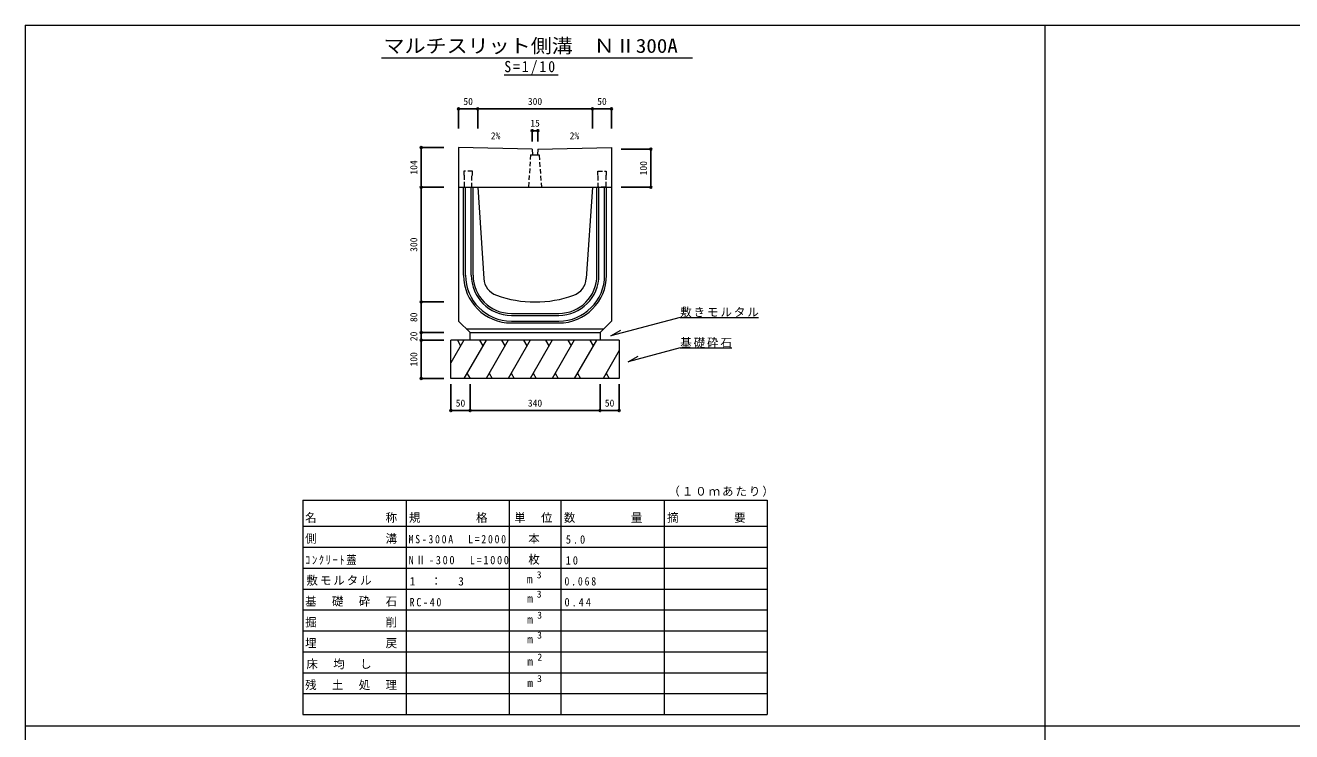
# Model space of a CAD drawing. Units: millimetres at full size, sheet at 1:10. Extents: x -4091 to 3909, y -1823 to 1843.
# Drawn here: x -4091 to -779, y -5 to 1843 of the extents above; entities that cross this region are included whole.
import ezdxf
from ezdxf.enums import TextEntityAlignment as Align

# ---------------------------------------------------------------- set-up
doc = ezdxf.new("R2010")
doc.units = ezdxf.units.MM
doc.header["$LTSCALE"] = 10
doc.header["$PDMODE"] = 32
doc.header["$PDSIZE"] = 5
doc.linetypes.add('DASHED1', pattern=[1.8, 1.2, -0.6])
doc.layers.add('0-0_通り芯', color=7, linetype='Continuous', lineweight=18)
doc.layers.add('0-1_躯体', color=4, linetype='Continuous')
doc.styles.add('ＭＳ ゴシック', font='')
doc.styles.get('ＭＳ ゴシック').set_extended_font_data('MS Gothic')

msp = doc.modelspace()

# ---------------------------------------------------------------- linework, layer by layer
at = {"layer": '0-0_通り芯', "color": 2}
for p, q in [((-4091.15, 1843.21), (-1446.69, 1843.21)), ((-4091.15, 1843.21), (-4091.15, -1823.46)), ((-1446.69, 1843.21), (3908.85, 1843.21))]:
    msp.add_line(p, q, dxfattribs=at)
at = {"layer": '0-0_通り芯', "color": 4}
for p, q in [((-1424.49, 1843.21), (-1424.49, -1823.46)), ((-4091.15, 9.88), (3908.85, 9.88))]:
    msp.add_line(p, q, dxfattribs=at)
at = {"layer": '0-0_通り芯'}
for p, q in [((-3159.65, 1758.21), (-2345.65, 1758.21)), ((-2838.26, 1713.49), (-2697.29, 1713.49)), ((-2378.04, 1079.09), (-2559.55, 1030.45)), ((-2378.04, 1079.09), (-2173.04, 1079.09)), ((-2927.82, 1019.31), (-2927.82, 1039.31)), ((-2587.82, 1039.31), (-2587.82, 1019.31)), ((-2559.55, 1030.45), (-2533.57, 1045.45)), ((-2943.77, 1019.31), (-2977.82, 960.34)), ((-2977.82, 919.31), (-2977.82, 1019.31)), ((-2537.82, 1019.31), (-2977.82, 1019.31)), ((-2961.07, 1019.31), (-2952.42, 1004.33)), ((-2886.04, 1019.31), (-2943.77, 919.31)), ((-2903.34, 1019.31), (-2894.69, 1004.33)), ((-2828.3, 1019.31), (-2886.04, 919.31)), ((-2845.6, 1019.31), (-2836.95, 1004.33)), ((-2770.57, 1019.31), (-2828.3, 919.31)), ((-2787.87, 1019.31), (-2779.22, 1004.33)), ((-2712.83, 1019.31), (-2770.57, 919.31)), ((-2730.13, 1019.31), (-2721.48, 1004.33)), ((-2655.1, 1019.31), (-2712.83, 919.31)), ((-2672.4, 1019.31), (-2663.75, 1004.33)), ((-2597.36, 1019.31), (-2655.1, 919.31)), ((-2614.66, 1019.31), (-2606.01, 1004.33)), ((-2537.82, 1019.31), (-2537.82, 919.31)), ((-2378.04, 999.29), (-2243.04, 999.29)), ((-2537.82, 992.47), (-2580.06, 919.31)), ((-2935.85, 933.03), (-2927.93, 919.31)), ((-2878.12, 933.03), (-2870.19, 919.31)), ((-2820.38, 933.03), (-2812.46, 919.31)), ((-2762.65, 933.03), (-2754.72, 919.31)), ((-2704.91, 933.03), (-2696.99, 919.31)), ((-2647.17, 933.03), (-2639.25, 919.31)), ((-2572.14, 933.03), (-2564.22, 919.31)), ((-2537.82, 919.31), (-2977.82, 919.31)), ((-3365.32, 600.76), (-2150.32, 600.76)), ((-3365.32, 600.76), (-3365.32, 477.64)), ((-3095.32, 600.76), (-3095.32, 477.64)), ((-2825.32, 600.76), (-2825.32, 477.64)), ((-2690.32, 600.76), (-2690.32, 477.64)), ((-2420.32, 600.76), (-2420.32, 477.64)), ((-2150.32, 600.76), (-2150.32, 477.64)), ((-3365.32, 532.36), (-2150.32, 532.36)), ((-3365.32, 477.64), (-2150.32, 477.64)), ((-3365.32, 477.64), (-3365.32, 39.88)), ((-3095.32, 477.64), (-3095.32, 39.88)), ((-2825.32, 477.64), (-2825.32, 39.88)), ((-2690.32, 477.64), (-2690.32, 39.88)), ((-2420.32, 477.64), (-2420.32, 39.88)), ((-2150.32, 477.64), (-2150.32, 39.88)), ((-3365.32, 422.92), (-2150.32, 422.92)), ((-3365.32, 368.2), (-2150.32, 368.2)), ((-3365.32, 313.48), (-2150.32, 313.48)), ((-3365.32, 258.76), (-2150.32, 258.76)), ((-3365.32, 204.04), (-2150.32, 204.04)), ((-3365.32, 149.32), (-2150.32, 149.32)), ((-3365.32, 94.6), (-2150.32, 94.6)), ((-3365.32, 39.88), (-2150.32, 39.88)), ((-3279.82, 39.88), (-2370.82, 39.88))]:
    msp.add_line(p, q, dxfattribs=at)
at = {"layer": '0-0_通り芯', "color": 3}
for p, q in [((-2765.32, 1519.31), (-2957.82, 1523.31)), ((-2957.82, 1523.31), (-2957.82, 1419.31)), ((-2765.32, 1519.31), (-2764.32, 1504.31)), ((-2764.32, 1504.31), (-2751.32, 1504.31)), ((-2750.32, 1519.31), (-2751.32, 1504.31)), ((-2750.32, 1519.31), (-2557.82, 1523.31)), ((-2557.82, 1523.31), (-2557.82, 1419.31)), ((-2957.82, 1419.31), (-2907.82, 1419.31)), ((-2957.82, 1419.31), (-2557.82, 1419.31)), ((-2944.82, 1189.31), (-2944.82, 1419.31)), ((-2939.82, 1189.31), (-2939.82, 1419.31)), ((-2924.82, 1189.31), (-2924.82, 1419.31)), ((-2919.82, 1189.31), (-2919.82, 1419.31)), ((-2907.82, 1419.31), (-2891.91, 1180.59)), ((-2607.82, 1419.31), (-2623.73, 1180.59)), ((-2607.82, 1419.31), (-2557.82, 1419.31)), ((-2595.82, 1189.31), (-2595.82, 1419.31)), ((-2590.82, 1189.31), (-2590.82, 1419.31)), ((-2575.82, 1189.31), (-2575.82, 1419.31)), ((-2570.82, 1189.31), (-2570.82, 1419.31)), ((-2557.82, 1419.31), (-2557.82, 1069.31)), ((-2819.82, 1089.31), (-2695.82, 1089.31)), ((-2819.82, 1084.31), (-2695.82, 1084.31)), ((-2819.82, 1069.31), (-2695.82, 1069.31)), ((-2819.82, 1064.31), (-2695.82, 1064.31)), ((-2587.82, 1039.31), (-2557.82, 1069.31)), ((-2937.82, 1049.31), (-2577.82, 1049.31)), ((-2927.82, 1039.31), (-2587.82, 1039.31))]:
    msp.add_line(p, q, dxfattribs=at)
at = {"layer": '0-0_通り芯', "color": 3, "linetype": 'DASHED1'}
for p, q in [((-2769.32, 1504.31), (-2775.32, 1419.31)), ((-2769.32, 1504.31), (-2764.32, 1504.31)), ((-2751.32, 1504.31), (-2746.32, 1504.31)), ((-2740.32, 1419.31), (-2746.32, 1504.31))]:
    msp.add_line(p, q, dxfattribs=at)
for points in [[(-2943.82, 1461.31), (-2943.82, 1451.31), (-2942.82, 1451.31), (-2942.82, 1419.31), (-2922.82, 1419.31), (-2922.82, 1451.31), (-2921.82, 1451.31), (-2921.82, 1461.31)], [(-2571.82, 1461.31), (-2571.82, 1451.31), (-2572.82, 1451.31), (-2572.82, 1419.31), (-2592.82, 1419.31), (-2592.82, 1451.31), (-2593.82, 1451.31), (-2593.82, 1461.31)]]:
    msp.add_lwpolyline(points, close=True, dxfattribs=at)
at = {"layer": '0-0_通り芯', "color": 3}
msp.add_lwpolyline([(-2957.82, 1419.31), (-2957.82, 1069.31), (-2927.82, 1039.31)], dxfattribs=at)
at = {"layer": '0-0_通り芯'}
msp.add_lwpolyline([(-2378.04, 999.29), (-2513.93, 962.88), (-2487.95, 977.88)], dxfattribs=at)
at = {"layer": '0-0_通り芯', "color": 3}
for centre, radius, start, end in [((-2819.82, 1189.31), 125, 180, 270), ((-2819.82, 1189.31), 120, 180, 270), ((-2819.82, 1189.31), 105, 180, 270), ((-2819.82, 1189.31), 100, 180, 270), ((-2842.02, 1183.92), 50, 183.81407, 250.31894), ((-2695.82, 1189.31), 100, 270, 0), ((-2695.82, 1189.31), 105, 270, 0), ((-2695.82, 1189.31), 120, 270, 0), ((-2695.82, 1189.31), 125, 270, 0), ((-2673.62, 1183.92), 50, 289.68105, 356.18591), ((-2757.82, 1419.31), 300, 250.31894, 289.68105)]:
    msp.add_arc(centre, radius, start, end, dxfattribs=at)
at = {"layer": '0-1_躯体', "color": 7}
for p, q in [((-2957.82, 1624.41), (-2907.82, 1624.41)), ((-2907.82, 1624.41), (-2607.82, 1624.41)), ((-2607.82, 1624.41), (-2557.82, 1624.41)), ((-2765.32, 1567.54), (-2750.32, 1567.54)), ((-3055.46, 1419.31), (-3055.46, 1523.31)), ((-2454.65, 1419.31), (-2454.65, 1519.31)), ((-3055.46, 1119.31), (-3055.46, 1419.31)), ((-3055.46, 1039.31), (-3055.46, 1119.31)), ((-3055.46, 1019.31), (-3055.46, 1039.31)), ((-3055.46, 919.31), (-3055.46, 1019.31)), ((-2977.82, 835.03), (-2927.82, 835.03)), ((-2927.82, 835.03), (-2587.82, 835.03)), ((-2587.82, 835.03), (-2537.82, 835.03))]:
    msp.add_line(p, q, dxfattribs=at)
at = {"layer": '0-1_躯体'}
for p, q in [((-2957.82, 1624.41), (-2957.82, 1573.43)), ((-2907.82, 1624.41), (-2907.82, 1573.43)), ((-2607.82, 1624.41), (-2607.82, 1573.43)), ((-2557.82, 1624.41), (-2557.82, 1573.43)), ((-2765.32, 1567.54), (-2765.32, 1538.8)), ((-2750.32, 1567.54), (-2750.32, 1538.8)), ((-3055.46, 1523.31), (-2996.56, 1523.31)), ((-2454.65, 1519.31), (-2532.48, 1519.31)), ((-3055.46, 1419.31), (-2996.56, 1419.31)), ((-2454.65, 1419.31), (-2532.48, 1419.31)), ((-3055.46, 1119.31), (-2996.56, 1119.31)), ((-3055.46, 1039.31), (-2996.56, 1039.31)), ((-3055.46, 1039.31), (-2996.56, 1039.31)), ((-3055.46, 1019.31), (-2996.56, 1019.31)), ((-3055.46, 919.31), (-2996.56, 919.31)), ((-2977.82, 835.03), (-2977.82, 904.26)), ((-2927.82, 835.03), (-2927.82, 904.26)), ((-2587.82, 835.03), (-2587.82, 904.26)), ((-2537.82, 835.03), (-2537.82, 904.26))]:
    msp.add_line(p, q, dxfattribs=at)
for p in [(-2957.82, 1624.41), (-2907.82, 1624.41), (-2607.82, 1624.41), (-2557.82, 1624.41), (-2765.32, 1567.54), (-2750.32, 1567.54), (-3055.46, 1523.31), (-2454.65, 1519.31), (-3055.46, 1419.31), (-2454.65, 1419.31), (-3055.46, 1119.31), (-3055.46, 1039.31), (-3055.46, 1019.31), (-3055.46, 919.31), (-2977.82, 835.03), (-2927.82, 835.03), (-2587.82, 835.03), (-2537.82, 835.03)]:
    msp.add_point(p, dxfattribs=at)

# ---------------------------------------------------------------- texts
at = {"layer": '0-0_通り芯', "color": 3, "style": 'ＭＳ ゴシック', "width": 1.1}
msp.add_text('マルチスリット側溝\u3000ＮⅡ300A', height=36.66, dxfattribs=at).set_placement((-3154.24, 1760.24), align=Align.BOTTOM_LEFT)
at = {"layer": '0-0_通り芯', "style": 'ＭＳ ゴシック'}
for p in [(-2779.4, 376.45), (-2778.5, 325.84), (-2778.5, 271.12), (-2778.5, 219.13), (-2778.41, 160.99), (-2778.23, 104.91)]:
    msp.add_text('m', height=21.99, dxfattribs=at).set_placement(p, align=Align.BOTTOM_LEFT)
at = {"layer": '0-0_通り芯', "color": 4, "style": 'ＭＳ ゴシック'}
for s, p in [('3', (-2753.3, 390.82)), ('3', (-2753.3, 340.2)), ('3', (-2752.13, 285.14)), ('3', (-2752.4, 232.88)), ('2', (-2751.5, 175.36)), ('3', (-2752.4, 119.27))]:
    msp.add_text(s, height=18.33, dxfattribs=at).set_placement(p, align=Align.BOTTOM_LEFT)
at = {"layer": '0-0_通り芯', "attachment_point": 7, "style": 'ＭＳ ゴシック'}
for s, insert, char_height in [('\\T1.28;\\W0.9;S=1/10', (-2838.26, 1713.49), 29.33), ('\\T1.17;敷きモルタル', (-2378.04, 1079.09), 21.99), ('\\T1.17;基礎砕石', (-2378.04, 999.29), 21.99), ('\\T1.17;（１０ｍあたり）', (-2409.07, 609.7), 21.99), ('\\T1.17;名\u3000\u3000\u3000\u3000\u3000称', (-3359.32, 541.3), 21.99), ('\\T1.17;規\u3000\u3000\u3000\u3000格', (-3087.57, 541.3), 21.99), ('\\T1.17;単\u3000位', (-2812.32, 541.3), 21.99), ('\\T1.17;数\u3000\u3000\u3000\u3000量', (-2682.57, 541.3), 21.99), ('\\T1.17;摘\u3000\u3000\u3000\u3000要', (-2412.57, 541.3), 21.99), ('\\T1.17;側\u3000\u3000\u3000\u3000\u3000溝', (-3359.32, 486.58), 21.99), ('\\T1.36;\\W0.85;MS-300A\u3000L=2000', (-3088.57, 487.37), 21.99), ('\\T1.17;\u3000本', (-2810.57, 486.58), 21.99), ('\\T1.38;\\W0.9;5.0', (-2677.32, 486.58), 21.99), ('\\T1.33;\\W0.9;ｺﾝｸﾘｰﾄ蓋', (-3359.32, 431.86), 21.99), ('\\T1.32;\\W0.9;NⅡ-300\u3000L=1000', (-3088.57, 432.65), 21.99), ('\\T1.17;\u3000枚', (-2810.57, 431.86), 21.99), ('\\T1.36;\\W0.9;10', (-2677.32, 431.86), 21.99), ('\\T1.17;敷モルタル', (-3355.82, 377.14), 21.99), ('\\T1.21;1\u3000：\u30003', (-3085.82, 377.14), 21.99), ('\\T1.38;\\W0.85;0.068', (-2680.82, 377.14), 21.99), ('\\T1.17;基\u3000礎\u3000砕\u3000石', (-3359.32, 322.42), 21.99), ('\\T1.38;\\W0.85;RC-40', (-3085.82, 322.42), 21.99), ('\\T1.38;\\W0.9;0.44', (-2680.82, 322.42), 21.99), ('\\T1.17;掘\u3000\u3000\u3000\u3000\u3000削', (-3359.32, 267.7), 21.99), ('\\T1.17;埋\u3000\u3000\u3000\u3000\u3000戻', (-3359.32, 212.98), 21.99), ('\\T1.17;床\u3000均\u3000し', (-3355.82, 158.26), 21.99), ('\\T1.17;残\u3000土\u3000処\u3000理', (-3359.32, 103.54), 21.99)]:
    msp.add_mtext(s, dxfattribs=dict(at, insert=insert, char_height=char_height))
at = {"layer": '0-1_躯体', "style": 'ＭＳ ゴシック'}
for s, p in [('50', (-2945.32, 1629.41)), ('300', (-2776.57, 1629.41)), ('50', (-2595.32, 1629.41)), ('15', (-2770.32, 1572.54)), ('2%', (-2873.48, 1539.45)), ('2%', (-2667.16, 1539.45)), ('50', (-2965.32, 840.03)), ('340', (-2776.57, 840.03)), ('50', (-2575.32, 840.03))]:
    msp.add_text(s, height=18.33, dxfattribs=at).set_placement(p, align=Align.BOTTOM_LEFT)
for s, p in [('104', (-3060.46, 1452.56)), ('100', (-2459.65, 1450.56)), ('300', (-3060.46, 1250.56)), ('80', (-3060.46, 1066.81)), ('20', (-3060.46, 1016.81)), ('100', (-3060.46, 950.56))]:
    msp.add_text(s, height=18.33, rotation=90, dxfattribs=at).set_placement(p, align=Align.BOTTOM_LEFT)

doc.saveas('drawing.dxf')
